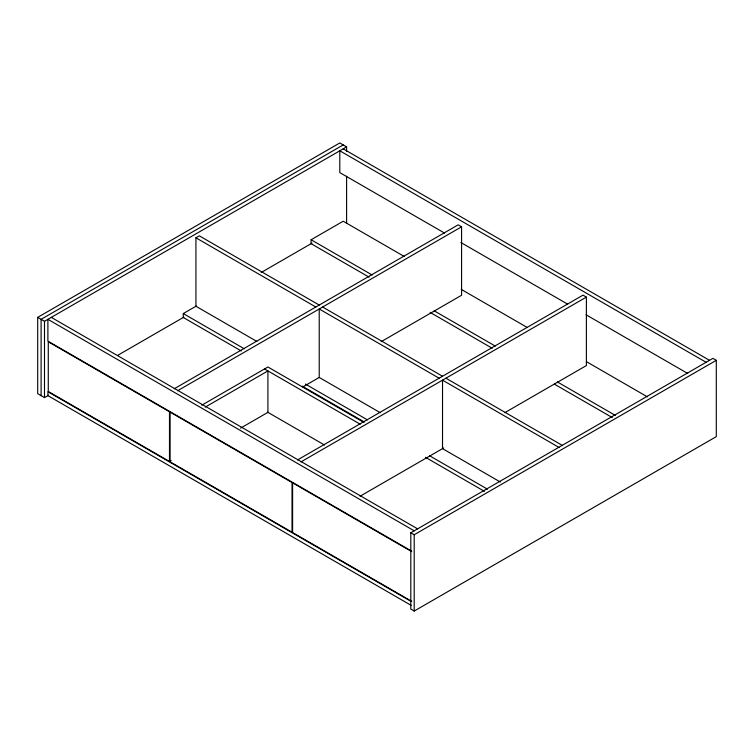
<?xml version="1.0" encoding="UTF-8"?>
<svg xmlns="http://www.w3.org/2000/svg" width="754" height="754" viewBox="0 0 754 754"><rect width="100%" height="100%" fill="white"/><g stroke="black" fill="none" stroke-linecap="round" stroke-linejoin="round"><path stroke-width="1.13" d="M48.567 395.256L44.495 397.603L37.7 393.682L37.7 317.368L339.8 142.949L346.604 146.879L346.604 151.573M343.202 144.919L41.102 319.328L41.102 395.643M37.7 317.368L44.495 321.298L346.604 146.879M256.888 341.458L195.927 306.256L195.927 237.802L199.329 235.842L319.225 305.059M241.271 350.968L183.279 317.481L183.279 313.56L196.313 306.03M369.102 277.161L311.1 243.683L311.1 239.753L343.202 221.224L404.248 256.473M117.737 355.322L183.853 317.151M261.157 272.514L312.015 243.156M174.249 388.762L458.187 224.824L461.589 226.794L461.589 295.248L381.185 341.666M177.642 390.723L461.589 226.794M201.808 405.171L267.915 367L363.588 422.24M205.201 407.132L267.915 370.93L267.915 412.353L240.611 428.121M169.49 461.486L169.49 411.778L48.275 341.788L48.275 391.496L169.49 461.486L171.196 460.506M302.825 386.915L319.112 377.509M297.547 459.94L582.993 295.144L586.395 297.104L586.395 365.558L504.841 412.645M300.95 461.91L586.395 297.104M360.073 496.226L443.672 447.961M410.798 532.776L712.898 358.357L716.3 360.318L716.3 436.632L414.2 611.051L410.798 609.081L410.798 532.776L414.2 534.737L716.3 360.318M343.202 148.84L709.505 360.318M706.102 362.288L339.8 150.8L339.8 172.6L444.606 233.109M460.882 242.515L567.724 304.192M586.037 314.767L687.789 373.513M461.231 289.366L527.366 327.556M586.386 361.628L647.432 396.868M311.1 239.753L372.156 275.003M434.219 310.837L495.274 346.086M557.338 381.92L615.339 415.407M430.148 312.41L492.221 348.244M554.284 384.078L612.286 417.565M322.618 307.019L442.523 376.246M445.916 378.206L562.578 445.567M195.927 237.802L315.822 307.019M439.12 378.206L319.225 308.989L319.225 377.443L380.186 412.645M559.185 447.527L442.523 380.167L442.523 448.63L500.345 482.013M183.279 313.56L244.324 348.8M305.379 384.05L367.443 419.884M429.516 455.718L487.508 489.205M302.326 386.208L364.389 422.042M425.445 457.292L484.454 491.363M264.522 368.96L360.195 424.2M267.576 412.155L324.569 445.058M51.291 317.368L417.593 528.856M414.2 530.816L47.898 319.328L47.898 341.138L411.147 550.854M411.778 551.655L292.599 482.852L292.599 532.56L411.778 601.372M411.147 601.438L47.898 391.712L47.898 395.643L411.147 605.358M414.2 534.737L414.2 611.051M346.604 176.229L346.604 223.184M44.495 321.298L44.495 397.603M292.034 482.522L170.055 412.099L170.055 461.816L292.034 532.23L292.034 482.522"/></g></svg>
